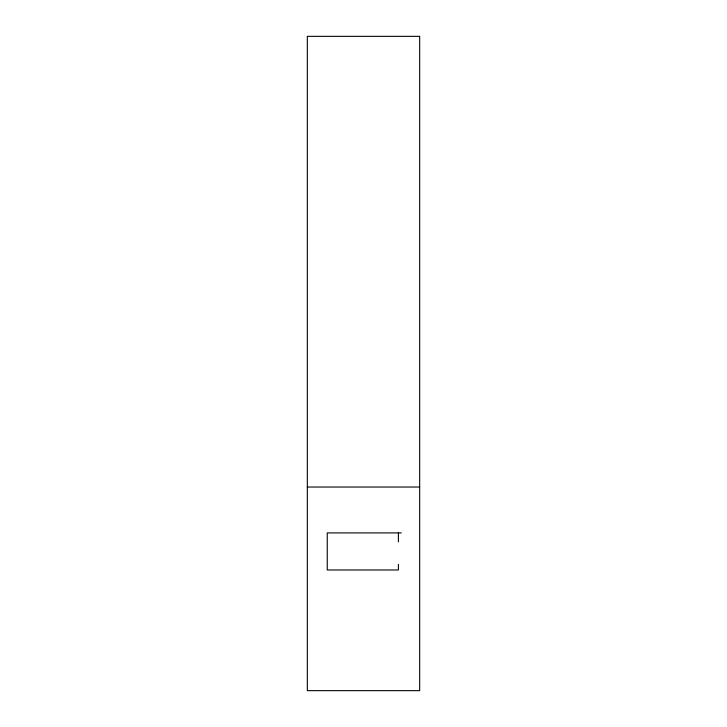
<?xml version="1.0" encoding="UTF-8"?>
<svg xmlns="http://www.w3.org/2000/svg" width="727" height="727" viewBox="0 0 727 727"><rect width="100%" height="100%" fill="white"/><g stroke="black" fill="none" stroke-linecap="round" stroke-linejoin="round"><path stroke-width="1.09" d="M307.33 487.035L419.67 487.035M401.322 532.909L327.25 532.909L327.25 569.977L398.396 569.977L398.396 564.361M398.396 532.909L398.396 541.888M419.67 36.35L307.33 36.35L307.33 690.65L419.67 690.65L419.67 36.35"/></g></svg>
